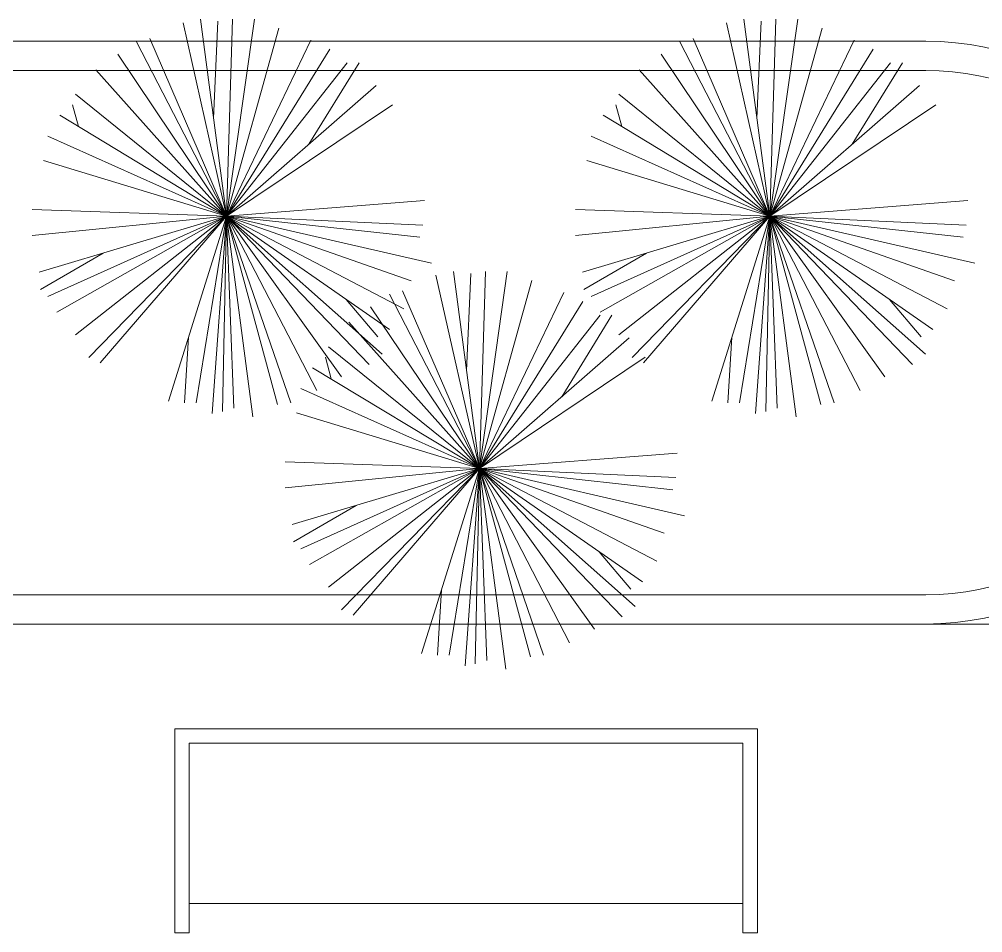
# Model space of a CAD drawing. Header units: metres. Extents: x 599 to 707, y 227 to 318.
# Drawn here: x 674.115 to 677.421, y 275.749 to 278.884 of the extents above; entities that cross this region are included whole.
import ezdxf

# ---------------------------------------------------------------- set-up
doc = ezdxf.new("R2010")
doc.units = ezdxf.units.M
doc.layers.get('0').update_dxf_attribs({"lineweight": 0})
for name, color, linetype, lineweight in [('banqueta', 252, 'Continuous', 9), ('escaleras', 6, 'Continuous', 5), ('gradas', 35, 'Continuous', 5), ('vegetacion', 74, 'Continuous', 0)]:
    doc.layers.add(name, color=color, linetype=linetype, lineweight=lineweight)

# ---------------------------------------------------------------- blocks, each defined once
blk = doc.blocks.new('Shrub1')
for p, q in [((0, 0), (-0.02488, 0.11056)), ((0, 0), (-0.01489, 0.1126)), ((-0.00739, 0.05587), (-0.0049, 0.11152)), ((0, 0), (0.0034, 0.1126)), ((0, 0), (0.01589, 0.1126)), ((0, 0), (0.02998, 0.10756)), ((0, 0), (-0.05146, 0.09965)), ((0, 0), (-0.04397, 0.10156)), ((0, 0), (0.04826, 0.1006)), ((0, 0), (0.05905, 0.09557)), ((0, 0), (-0.06225, 0.09257)), ((0, 0), (-0.07474, 0.0837)), ((0, 0), (0.06905, 0.08765)), ((0.04711, 0.0411), (0.07574, 0.08765)), ((0, 0), (0.08563, 0.0747)), ((0, 0), (-0.08633, 0.06967)), ((-0.08476, 0.05123), (-0.08803, 0.06367)), ((0, 0), (0.09483, 0.06367)), ((0, 0), (-0.09543, 0.05768)), ((0, 0), (-0.10212, 0.04581)), ((0, 0), (-0.10462, 0.03178)), ((-0.10462, 0.03178), (-0.10462, 0.03178)), ((0, 0), (0.11311, 0.00887)), ((0, 0), (-0.11121, 0.00384)), ((0, 0), (-0.11121, -0.01103)), ((0, 0), (-0.10712, -0.03202)), ((0, 0), (-0.10212, -0.04593)), ((0, 0), (-0.09713, -0.05492)), ((0, 0), (-0.08633, -0.06787)), ((0, 0), (-0.07884, -0.08082)), ((0, 0), (-0.07224, -0.08382)), ((0, 0), (-0.03317, -0.10576)), ((0, 0), (-0.01739, -0.10684)), ((0, 0), (-0.00819, -0.11284)), ((0, 0), (-0.0024, -0.11176)), ((0, 0), (0.11221, -0.00516)), ((0, 0), (0.11061, -0.01211)), ((0, 0), (0.10562, -0.03705)), ((0, 0), (0.10142, -0.053)), ((0, 0), (0.09313, -0.06487)), ((0, 0), (0.01509, -0.11475)), ((0, 0), (0.0042, -0.10984)), ((0, 0), (0.05156, -0.09977)), ((0, 0), (0.06575, -0.09185)), ((0, 0), (0.08154, -0.0849)), ((0, 0), (0.03667, -0.10684)), ((0, 0), (0.08903, -0.0789)), ((0, 0), (0.11721, -0.02698)), ((0, 0), (0.02918, -0.1078)), ((-0.07061, -0.0211), (-0.10632, -0.04197)), ((0.06845, -0.04768), (0.08653, -0.06895)), ((-0.02175, -0.06932), (-0.02398, -0.10684))]:
    blk.add_line(p, q)

msp = doc.modelspace()

# ---------------------------------------------------------------- linework, layer by layer
at = {"layer": 'banqueta'}
for p, q in [((667.4867, 278.8088), (677.2256, 278.8088)), ((667.5606, 278.7088), (677.2256, 278.7088)), ((667.5606, 276.9088), (677.2256, 276.9088)), ((667.4867, 276.8088), (677.2256, 276.8088))]:
    msp.add_line(p, q, dxfattribs=at)
for radius in [1, 0.9]:
    msp.add_arc((677.2256, 277.8088), radius, 270, 90, dxfattribs=at)
at = {"layer": 'escaleras'}
msp.add_line((677.2256, 276.8088), (680.6234, 276.8088), dxfattribs=at)
at = {"layer": 'gradas'}
for p, q in [((676.6483, 276.4493), (674.6483, 276.4493)), ((674.6483, 276.4493), (674.6483, 275.7493)), ((676.6483, 275.7493), (676.6483, 276.4493)), ((676.5983, 276.3993), (674.6983, 276.3993)), ((674.6983, 276.3993), (674.6983, 275.7493)), ((676.5983, 275.7493), (676.5983, 276.3993)), ((674.6983, 275.8493), (676.5983, 275.8493)), ((674.6483, 275.7493), (674.6983, 275.7493)), ((676.5983, 275.7493), (676.6483, 275.7493))]:
    msp.add_line(p, q, dxfattribs=at)

# ---------------------------------------------------------------- block references
at = {"layer": 'vegetacion', "xscale": 6, "yscale": 6, "zscale": 6}
for p in [(674.8263, 278.2086), (676.6906, 278.2086), (675.6942, 277.3424)]:
    msp.add_blockref('Shrub1', p, dxfattribs=at)

doc.saveas('drawing.dxf')
